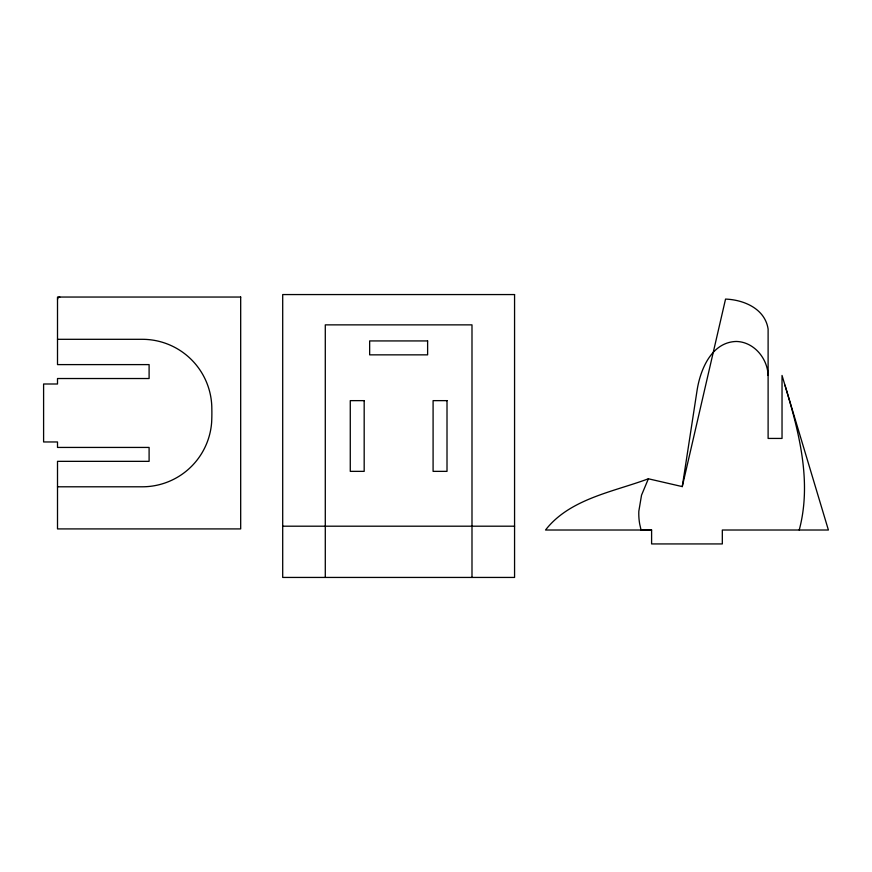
<?xml version="1.0" encoding="UTF-8"?>
<svg xmlns="http://www.w3.org/2000/svg" width="872" height="872" viewBox="0 0 872 872"><rect width="100%" height="100%" fill="white"/><g stroke="black" fill="none" stroke-linecap="round" stroke-linejoin="round"><path stroke-width="1.31" d="M682.264 486.598L725.548 299.085C743.969 299.783 765.082 308.808 768.112 329.071L768.112 438.431L782.031 438.431L782.031 375.44L828.4 530.013L722.321 530.013L722.321 543.932L651.602 543.932L651.602 530.013L545.523 530.013C569.754 498.762 613.223 491.928 648.376 478.783L682.264 486.598L696.99 390.928C700.151 369.892 711.323 342.173 736.23 341.464C753.899 341.802 767.567 358.403 768.112 375.429M799.232 530.013C812.148 481.649 798.872 431.651 784.92 385.097M648.376 478.783L641.53 495.176L638.827 511.243A60.201 60.201 0 0 0 639.656 523.854L641.073 530.078L651.602 530.013M57.508 339.306L142.278 339.306A69.564 69.553 -90 0 1 211.831 408.859A181.485 181.474 -90 0 1 211.634 422.43A69.564 69.553 -90 0 1 142.278 486.794L57.508 486.794M282.702 526.197L514.567 526.197M471.992 577.438L471.992 324.864L325.289 324.864L325.289 577.438M57.508 299.358A2.322 2.322 0 0 1 59.83 297.047M514.567 294.562L282.702 294.562L282.702 577.438L514.567 577.438L514.567 294.562M240.683 297.047L57.508 297.047L57.508 364.605L149.101 364.605L149.101 378.524L57.508 378.524L57.508 383.996L43.6 383.996L43.6 441.962L57.508 441.962L57.508 447.434L149.101 447.434L149.101 461.343L57.508 461.343L57.508 528.912L240.683 528.912L240.683 297.047M427.618 340.93L369.652 340.93L369.652 354.85L427.618 354.85L427.618 340.93M364.18 400.64L350.272 400.64L350.272 471.36L364.18 471.36L364.18 400.64M447.009 400.64L433.09 400.64L433.09 471.36L447.009 471.36L447.009 400.64"/></g></svg>
